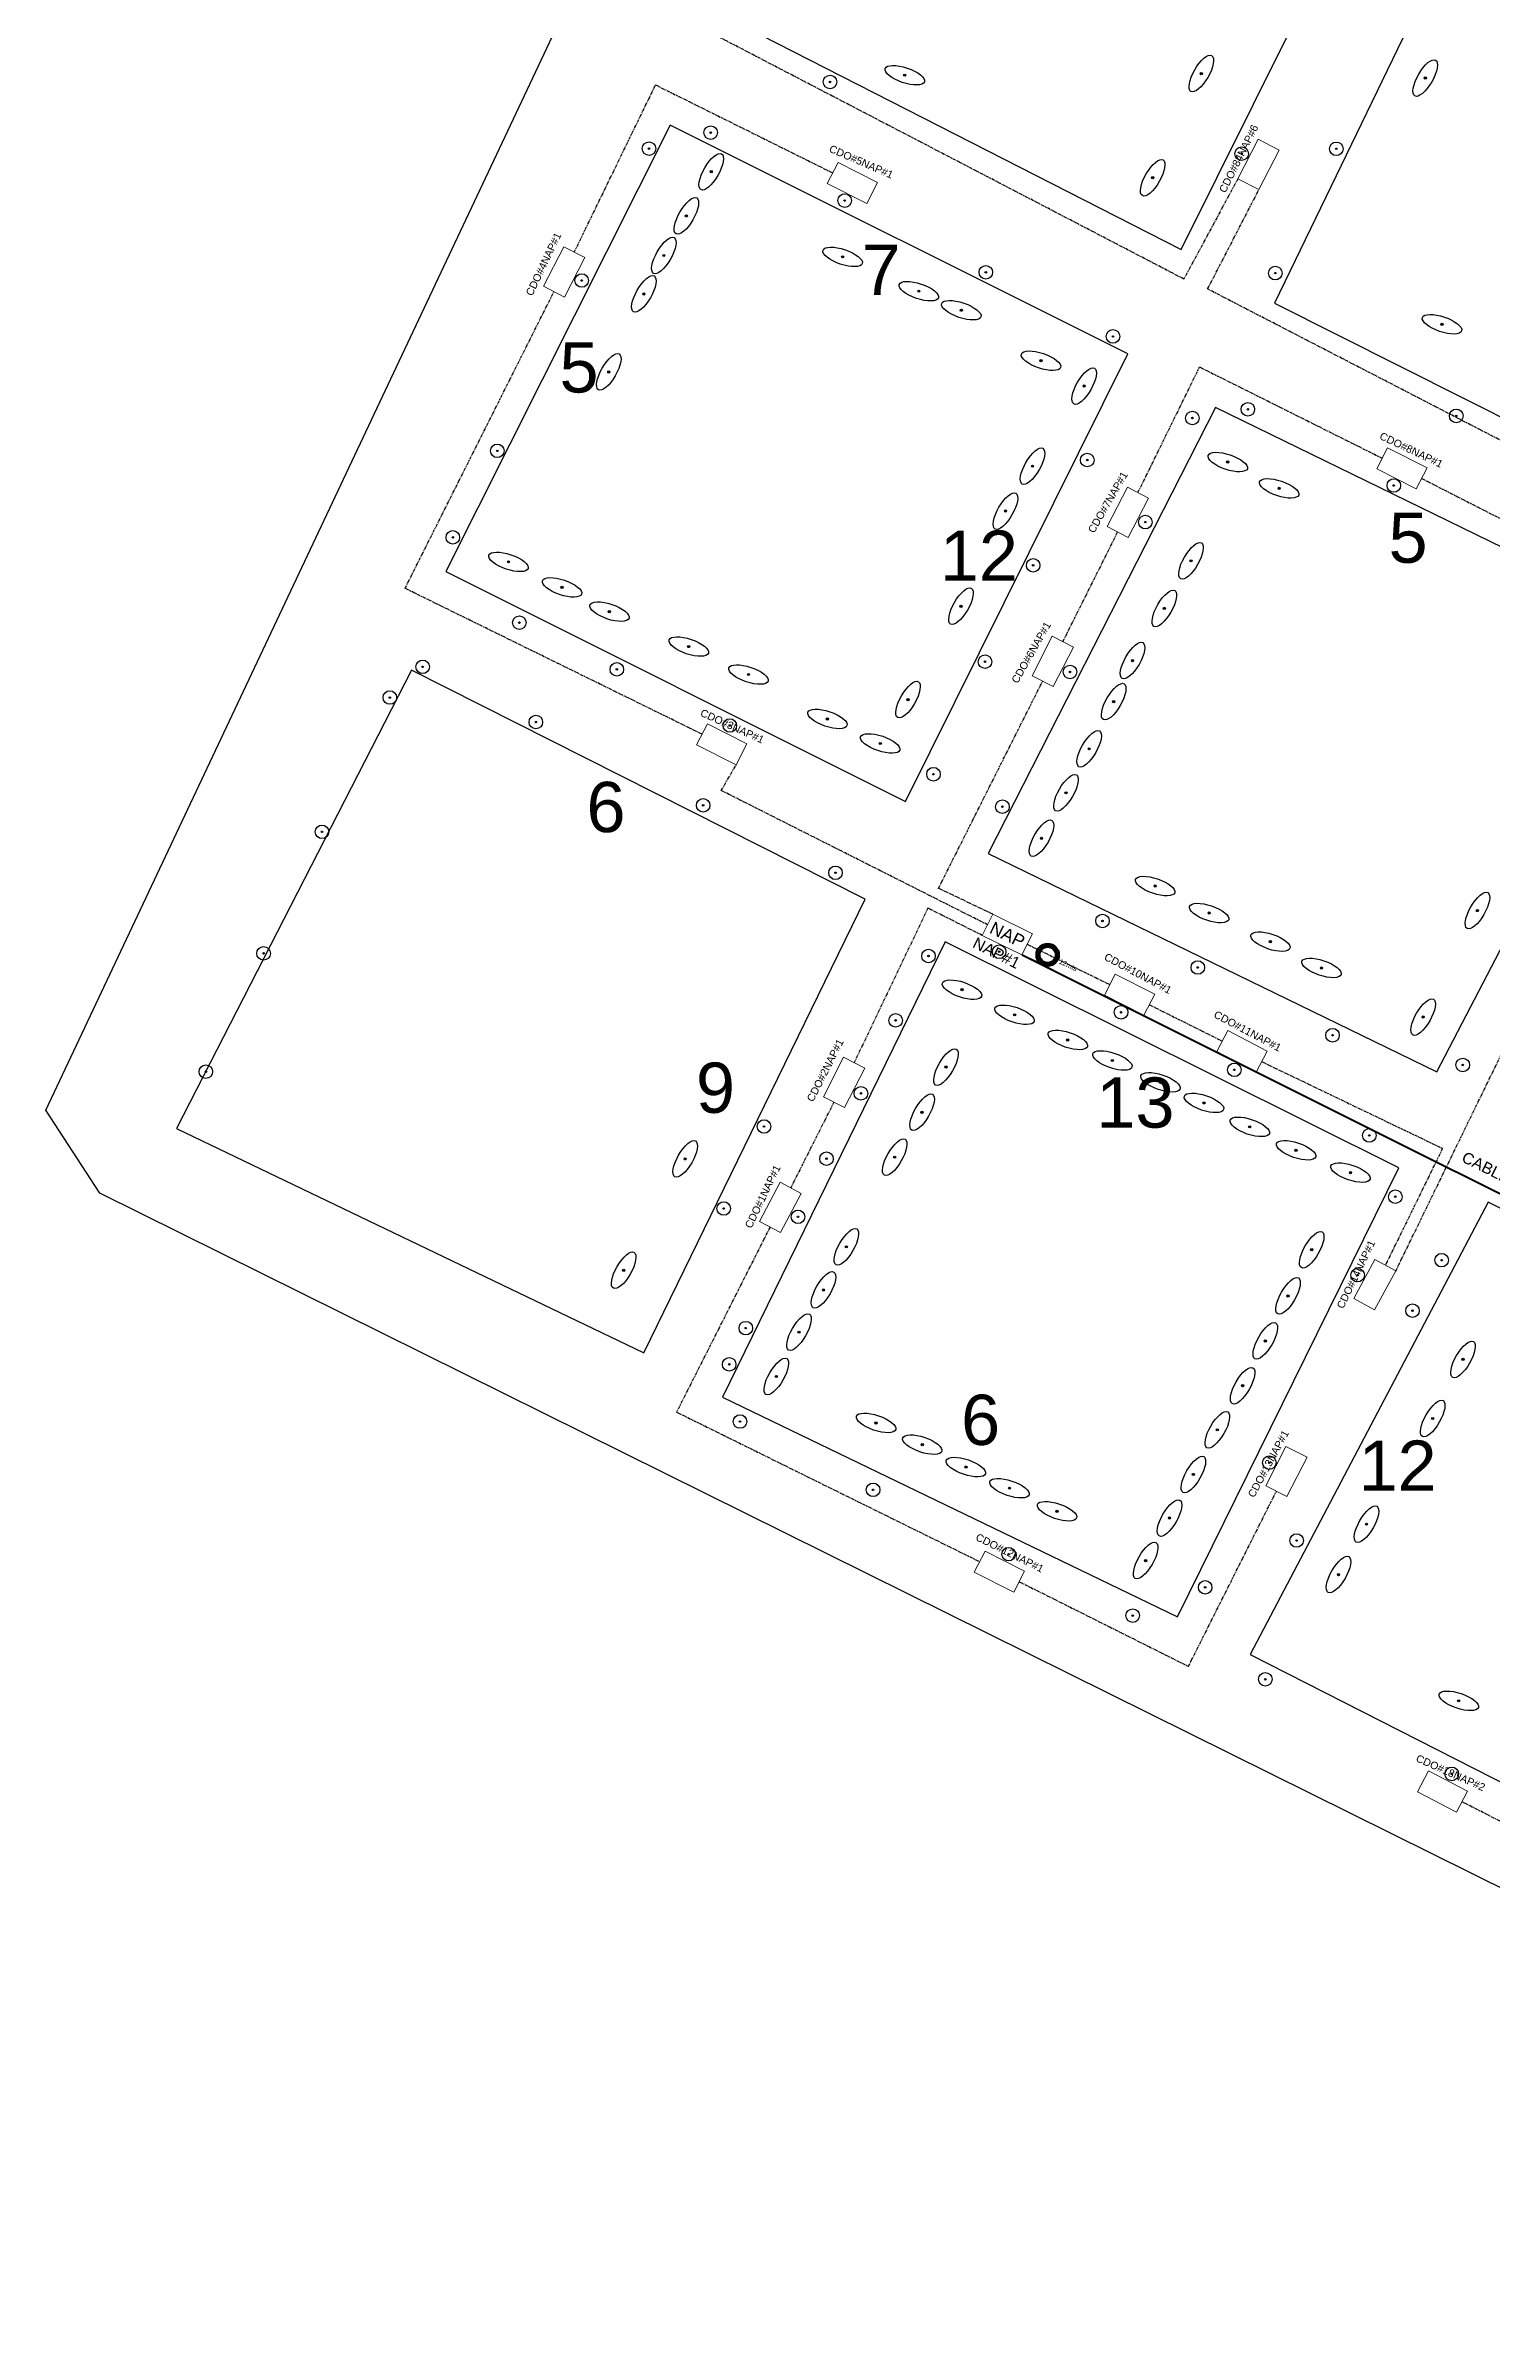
# Model space of a CAD drawing. Header units: metres. Extents: x 401117 to 403455, y 6344775 to 6346412.
# Drawn here: x 401661.6 to 401949.4, y 6345122.3 to 6345577.9 of the extents above; entities that cross this region are included whole.
import ezdxf
from ezdxf.enums import TextEntityAlignment as Align

# ---------------------------------------------------------------- set-up
doc = ezdxf.new("R2010")
doc.units = ezdxf.units.M
doc.header["$MEASUREMENT"] = 0
doc.linetypes.add('PHANTOM2', pattern=[1.25, 0.625, -0.125, 0.125, -0.125, 0.125, -0.125])
for name, color, linetype, lineweight in [('CDO', 10, 'Continuous', 20), ('Cluster', 62, 'Continuous', 30), ('Fibra_24_pelos_Diseño', 174, 'Continuous', 40), ('Fibra_CDO_a_CDO', 12, 'PHANTOM2', 30), ('Fibra_NAP_a_CDO', 52, 'PHANTOM2', 30), ('NAP', 102, 'Continuous', 20)]:
    doc.layers.add(name, color=color, linetype=linetype, lineweight=lineweight)
for name, color, linetype in [('CDO_name', 1, 'Continuous'), ('HP_por_cuadra', 4, 'Continuous'), ('ID_CABLE', 7, 'Continuous'), ('Manzanas', 7, 'Continuous'), ('NAP_name', 102, 'Continuous'), ('Postes', 5, 'Continuous'), ('Propiedades_Servicio', 104, 'Continuous')]:
    doc.layers.add(name, color=color, linetype=linetype)
doc.layers.get('0').off()
doc.layers.get('Cluster').off()
doc.styles.get("Standard").update_dxf_attribs({"font": 'arial.ttf'})

# ---------------------------------------------------------------- blocks, each defined once
blk = doc.blocks.new('Postes')
at = {"layer": 'Postes'}
for radius in [1.35, 0.15]:
    blk.add_circle((0, 0), radius, dxfattribs=at)
blk = doc.blocks.new('HP')
blk.add_point((0, 0))
at = {"layer": 'Propiedades_Servicio'}
blk.add_circle((0, 0), 0.219, dxfattribs=at)
blk.add_ellipse((0, 0), major_axis=(2.06, 3.57), ratio=0.36506, dxfattribs=at)
blk = doc.blocks.new('HP_contador')
at = {"layer": 'HP_por_cuadra'}
blk.add_attdef('8', (-3.87, -5.87), '', height=10, dxfattribs=at)
blk = doc.blocks.new('CDO')
at = {"layer": 'CDO'}
blk.add_lwpolyline([(-4.34, 2.51), (4.48, 2.35), (4.39, -2.37), (-4.43, -2.2)], close=True, dxfattribs=at)
at = {"layer": 'CDO', "color": 7, "flags": 2}
blk.add_attdef('CDO', (-3.67, -1.17), '', height=2.5, rotation=359.5887, dxfattribs=at)
blk = doc.blocks.new('NAP')
at = {"layer": 'NAP'}
blk.add_lwpolyline([(-4.46, -2.27), (4.36, -2.45), (4.46, 2.27), (-4.36, 2.45), (-4.46, -2.27)], dxfattribs=at)
at = {"layer": 'NAP', "color": 7}
blk.add_attdef('NAP', text='', height=2.5, rotation=359.0554, dxfattribs=at).set_placement((0.01, -1.26), align=Align.CENTER)
blk = doc.blocks.new('Ganancias')
for points in [[(0, -2.24), (-3.17, -2.3)], [(0, -1.58), (1.13, -1.51)], [(1.19, -1.91), (0, -1.88)], [(0, -2.24), (3.29, -2.28)]]:
    blk.add_lwpolyline(points)
for radius in [2.24, 1.88, 1.58]:
    blk.add_circle((0, 0), radius)
blk.add_attdef('10MTS', text='', height=1).set_placement((4.57, 0.44), align=Align.TOP_CENTER)
blk = doc.blocks.new('ACMAP_ANN_TEMPLATE_NAME_CABLE')
blk.add_attdef('CABLE', text='', height=1.5).set_placement((0, 0), align=Align.MIDDLE)
blk = doc.blocks.new('ACMAP_ANN_TEMPLATE_NAME_CAJA_CDO')
at = {"layer": 'CDO_name'}
blk.add_attdef('NAME_CDO', text='', height=1.5, dxfattribs=at).set_placement((0, 0), align=Align.TOP_CENTER)
blk = doc.blocks.new('ACMAP_ANN_TEMPLATE_NAME_CAJA_NAP')
at = {"layer": 'NAP_name'}
blk.add_attdef('NAP', text='', height=1.5, dxfattribs=at).set_placement((0, 0), align=Align.TOP_CENTER)

msp = doc.modelspace()

# ---------------------------------------------------------------- linework, layer by layer
at = {"layer": 'Fibra_24_pelos_Diseño', "ltscale": 15}
msp.add_lwpolyline([(401855.86, 6345396.92), (402028.6, 6345310.63), (402042.19, 6345303.59), (402050.94, 6345319.5)], dxfattribs=at)
at = {"layer": 'Fibra_CDO_a_CDO'}
for points in [[(401898.82, 6345551.47), (401888.07, 6345531.49), (401790.31, 6345582.39), (401804.87, 6345612.26)], [(401766.74, 6345536.83), (401782.92, 6345570.14), (401818.18, 6345552.62)], [(402010.58, 6345503.61), (401996.28, 6345476.03), (401892.8, 6345529.51), (401903.02, 6345549.32)], [(401792.17, 6345440.87), (401733.06, 6345469.91), (401762.71, 6345528.98)], [(401878.93, 6345488.97), (401891.2, 6345513.98), (401927.56, 6345495.81)], [(401935.41, 6345491.79), (401998.85, 6345459.4), (401991.22, 6345443.89)], [(401863.99, 6345459.29), (401874.9, 6345481.12)], [(401881.2, 6345387.01), (401895.71, 6345379.78)], [(401930.24, 6345334), (401952.93, 6345380.56), (401956.39, 6345378.86)], [(401903.53, 6345375.69), (401939.56, 6345358.41), (401928.17, 6345335.13)], [(401818.42, 6345367.63), (401809.82, 6345350.56)], [(401805.71, 6345342.75), (401787.1, 6345305.91), (401847.43, 6345276.14)], [(401855.3, 6345272.15), (401888.98, 6345255.29), (401906.48, 6345290.16)], [(402013.41, 6345236.03), (401995.53, 6345201.62), (401943.45, 6345228.33)]]:
    msp.add_lwpolyline(points, dxfattribs=at)
at = {"layer": 'Fibra_NAP_a_CDO'}
for points in [[(401850.03, 6345405.05), (401839.23, 6345410.18), (401859.96, 6345451.44)], [(401848.99, 6345402.94), (401796, 6345429.66), (401798.95, 6345434.76)], [(401847.94, 6345400.82), (401837.13, 6345406.24), (401822.45, 6345375.48)], [(401856.9, 6345399.04), (401873.34, 6345391.03)]]:
    msp.add_lwpolyline(points, dxfattribs=at)
at = {"layer": 'Manzanas'}
for points in [[(402130.3, 6345122.33), (401672.29, 6345349.49), (401661.56, 6345366.02), (401868.73, 6345805.43)], [(401797.47, 6345583.35), (401887.56, 6345537.39), (401930.64, 6345624.12), (401839.97, 6345670), (401797.47, 6345583.35)], [(401948.98, 6345615.28), (401906.13, 6345526.69), (401993.76, 6345482.6), (402037.53, 6345571.04), (401948.98, 6345615.28)], [(401876.92, 6345516.63), (401785.84, 6345562.13), (401741.2, 6345473.24), (401832.64, 6345427.47), (401876.92, 6345516.63)], [(401984.37, 6345461.98), (401894.34, 6345505.91), (401849.14, 6345417.15), (401938.45, 6345373.67), (401984.37, 6345461.98)], [(401687.55, 6345362.36), (401780.57, 6345317.72), (401824.65, 6345408.03), (401734.35, 6345453.64), (401687.55, 6345362.36)], [(401930.88, 6345354.52), (401840.53, 6345399.53), (401796.26, 6345308.89), (401886.82, 6345265.18), (401930.88, 6345354.52)], [(401994.21, 6345210.31), (402039.36, 6345301.79), (401948.66, 6345347.71), (401901.26, 6345257.67), (401994.21, 6345210.31)]]:
    msp.add_lwpolyline(points, dxfattribs=at)

# ---------------------------------------------------------------- block references
at = {"layer": 'CDO'}
for p, rotation in [((401902.99, 6345554.26), 63.90027198787766), ((401822.05, 6345550.56), 334.0033842044514), ((401764.78, 6345532.85), 63.90027198787766), ((401931.43, 6345493.75), 334.0033842044514), ((401876.97, 6345484.99), 63.90027198787766), ((401862.03, 6345455.31), 63.90027198787766), ((401796.04, 6345438.81), 334.0033842044514), ((401877.22, 6345388.97), 334.0033842044514), ((401899.57, 6345377.68), 333.4595966738368), ((401820.49, 6345371.5), 63.90027198787766), ((401807.82, 6345346.6), 63.36357544255603), ((401926.11, 6345331.21), 62.44040378636939), ((401908.54, 6345294.03), 63.98642247090678), ((401851.31, 6345274.09), 334.1318784864862), ((401939.49, 6345230.32), 333.4595966738368)]:
    msp.add_blockref('CDO', p, dxfattribs=dict(at, rotation=rotation))
at = {"layer": 'CDO_name'}
for p, rotation, values in [((401898.3, 6345555.79), 63.41024018256284, {'NAME_CDO': 'CDO#84NAP#6'}), ((401824.16, 6345555.54), 336.4902868771075, {'NAME_CDO': 'CDO#5NAP#1'}), ((401759.95, 6345534.78), 64.4621223127046, {'NAME_CDO': 'CDO#4NAP#1'}), ((401933.66, 6345498.15), 334.5606357689957, {'NAME_CDO': 'CDO#8NAP#1'}), ((401872.29, 6345487.42), 60.01963506294719, {'NAME_CDO': 'CDO#7NAP#1'}), ((401857.04, 6345457.51), 60.40377698213435, {'NAME_CDO': 'CDO#6NAP#1'}), ((401798.5, 6345443.15), 335.6607615156718, {'NAME_CDO': 'CDO#3NAP#1'}), ((401879.29, 6345393.9), 331.9532132091913, {'NAME_CDO': 'CDO#10NAP#1'}), ((401901.11, 6345382.44), 331.9532132091913, {'NAME_CDO': 'CDO#11NAP#1'}), ((401816.02, 6345374.29), 63.14104681969309, {'NAME_CDO': 'CDO#2NAP#1'}), ((401803.58, 6345349.14), 64.38262716874381, {'NAME_CDO': 'CDO#1NAP#1'}), ((401921.65, 6345333.66), 64.15480939074627, {'NAME_CDO': 'CDO#14NAP#1'}), ((401904.23, 6345295.98), 61.67338957006813, {'NAME_CDO': 'CDO#13NAP#1'}), ((401853.76, 6345278.55), 333.4596403479338, {'NAME_CDO': 'CDO#12NAP#1'}), ((401941.47, 6345234.79), 335.8775359570731, {'NAME_CDO': 'CDO#18NAP#2'})]:
    msp.add_blockref('ACMAP_ANN_TEMPLATE_NAME_CAJA_CDO', p, dxfattribs=dict(at, rotation=rotation)).add_auto_attribs(values)
at = {"layer": 'Cluster', "rotation": 334.9351310527323}
msp.add_blockref('NAP', (401852.94, 6345400.99), dxfattribs=at).add_auto_attribs({'NAP': 'NAP'})
at = {"layer": 'Fibra_24_pelos_Diseño', "rotation": 334.1632346316972}
msp.add_blockref('Ganancias', (401860.96, 6345396.94), dxfattribs=at).add_auto_attribs({'10MTS': '12mts'})
at = {"layer": 'HP_por_cuadra'}
for p, values in [((401794.83, 6345371.36), {'8': '9'}), ((401874.53, 6345368.41), {'8': '13'}), ((401847.6, 6345305.24), {'8': '6'}), ((401926.71, 6345296.12), {'8': '12'})]:
    msp.add_blockref('HP_contador', p, dxfattribs=at).add_auto_attribs(values)
at = {"layer": 'ID_CABLE', "color": 7, "xscale": 1.5, "yscale": 1.5, "zscale": 1.5, "rotation": 333.5713916463006}
msp.add_blockref('ACMAP_ANN_TEMPLATE_NAME_CABLE', (401954.78, 6345351.02), dxfattribs=at).add_auto_attribs({'CABLE': 'CABLE_24_FO#2'})
at = {"layer": 'Manzanas'}
for p in [(401817.65, 6345570.73), (401781.62, 6345557.45), (401793.9, 6345560.64), (401899.56, 6345556.44), (401918.4, 6345557.42), (401820.57, 6345547.11), (401768.22, 6345531.2), (401848.65, 6345532.84), (401906.26, 6345532.67), (401873.96, 6345520.06), (401889.77, 6345503.81), (401900.81, 6345505.55), (401942.28, 6345504.24), (401751.42, 6345497.28), (401868.84, 6345495.45), (401929.85, 6345490.39), (401742.58, 6345480.05), (401880.4, 6345483.1), (401858.07, 6345474.49), (401755.81, 6345463.08), (401736.57, 6345454.29), (401775.22, 6345453.78), (401848.49, 6345455.3), (401865.42, 6345453.27), (401730.03, 6345448.17), (401759.1, 6345443.29), (401797.7, 6345442.61), (401838.23, 6345432.9), (401792.39, 6345426.71), (401851.96, 6345426.43), (401818.73, 6345413.28), (401871.87, 6345403.69), (401704.9, 6345397.23), (401837.24, 6345396.7), (401851.31, 6345397.56), (401890.84, 6345394.43), (401830.7, 6345383.89), (401875.58, 6345385.51), (401917.66, 6345380.94), (401898.12, 6345374.05), (401943.58, 6345375.02), (401693.42, 6345373.69), (401823.79, 6345369.36), (401804.51, 6345362.77), (401924.98, 6345360.99), (401816.95, 6345356.35), (401930.15, 6345348.79), (401796.49, 6345346.44), (401811.27, 6345344.78), (401922.65, 6345333.17), (401939.37, 6345336.16), (401933.58, 6345326.1), (401800.88, 6345322.63), (401797.58, 6345315.41), (401799.74, 6345304.03), (401905.07, 6345295.84), (401826.22, 6345290.43), (401910.51, 6345280.34), (401853.2, 6345277.62), (401892.31, 6345271.02), (401877.89, 6345265.39), (401904.27, 6345252.72), (401941.39, 6345233.88)]:
    msp.add_blockref('Postes', p, dxfattribs=at)
at = {"layer": 'Manzanas', "rotation": 270.2539547706857}
msp.add_blockref('Postes', (401716.53, 6345421.43), dxfattribs=at)
at = {"layer": 'NAP_name', "xscale": 1.5, "yscale": 1.5, "zscale": 1.5, "rotation": 333.4597014111817}
msp.add_blockref('ACMAP_ANN_TEMPLATE_NAME_CAJA_NAP', (401851.29, 6345398.32), dxfattribs=at).add_auto_attribs({'NAP': 'NAP#1'})
at = {"layer": 'Propiedades_Servicio'}
for p in [(401891.54, 6345572.39), (401936.11, 6345571.51), (401794, 6345552.86), (401881.87, 6345551.66), (401789.06, 6345544.06), (401784.57, 6345536.18), (401780.59, 6345528.53), (401773.61, 6345513), (401868.22, 6345510.19), (401857.95, 6345494.23), (401852.56, 6345485.29), (401889.5, 6345475.39), (401843.71, 6345466.34), (401884.18, 6345465.91), (401877.85, 6345455.53), (401833.17, 6345447.76), (401874.11, 6345447.35), (401869.22, 6345437.96), (401864.61, 6345429.2), (401859.73, 6345420.15), (401946.5, 6345405.76), (401935.69, 6345384.56), (401840.72, 6345374.6), (401835.97, 6345365.61), (401788.82, 6345356.32), (401830.52, 6345356.66), (401820.9, 6345338.81), (401913.52, 6345338.24), (401776.58, 6345334.14), (401816.34, 6345330.23), (401908.81, 6345329.04), (401811.47, 6345321.83), (401904.27, 6345320.08), (401806.96, 6345313), (401943.63, 6345316.4), (401899.76, 6345311.16), (401937.6, 6345304.63), (401894.73, 6345302.38), (401889.97, 6345293.5), (401885.22, 6345284.82), (401924.42, 6345283.59), (401880.46, 6345276.35), (401918.84, 6345273.56)]:
    msp.add_blockref('HP', p, dxfattribs=at)
at = {"layer": 'Propiedades_Servicio', "rotation": 281.2153719011788}
for p in [(401832.52, 6345572.07), (401820.16, 6345535.9), (401835.32, 6345529.07), (401843.78, 6345525.28), (401939.45, 6345522.49), (401859.64, 6345515.22), (401896.8, 6345495.05), (401907.04, 6345489.81), (401753.66, 6345475.18), (401764.31, 6345470.1), (401773.74, 6345465.27), (401789.53, 6345458.32), (401801.42, 6345452.75), (401817.12, 6345443.91), (401827.64, 6345439.03), (401882.35, 6345410.64), (401893.1, 6345405.27), (401905.29, 6345399.57), (401843.91, 6345390.01), (401915.47, 6345394.34), (401854.38, 6345385.01), (401864.96, 6345380), (401873.84, 6345375.91), (401883.43, 6345371.57), (401892.08, 6345367.47), (401901.18, 6345362.7), (401910.4, 6345358.04), (401921.23, 6345353.59), (401826.81, 6345303.76), (401836.01, 6345299.43), (401844.69, 6345294.96), (401853.36, 6345290.76), (401862.83, 6345286.17), (401942.78, 6345248.43)]:
    msp.add_blockref('HP', p, dxfattribs=at)
at = {"layer": 'Propiedades_Servicio'}
for p, values in [((401827.8, 6345534.21), {'8': '7'}), ((401767.67, 6345514.77), {'8': '5'}), ((401932.68, 6345480.87), {'8': '5'}), ((401843.38, 6345477.29), {'8': '12'}), ((401773.04, 6345427.25), {'8': '6'})]:
    msp.add_blockref('HP_contador', p, dxfattribs=at).add_auto_attribs(values)

doc.saveas('drawing.dxf')
